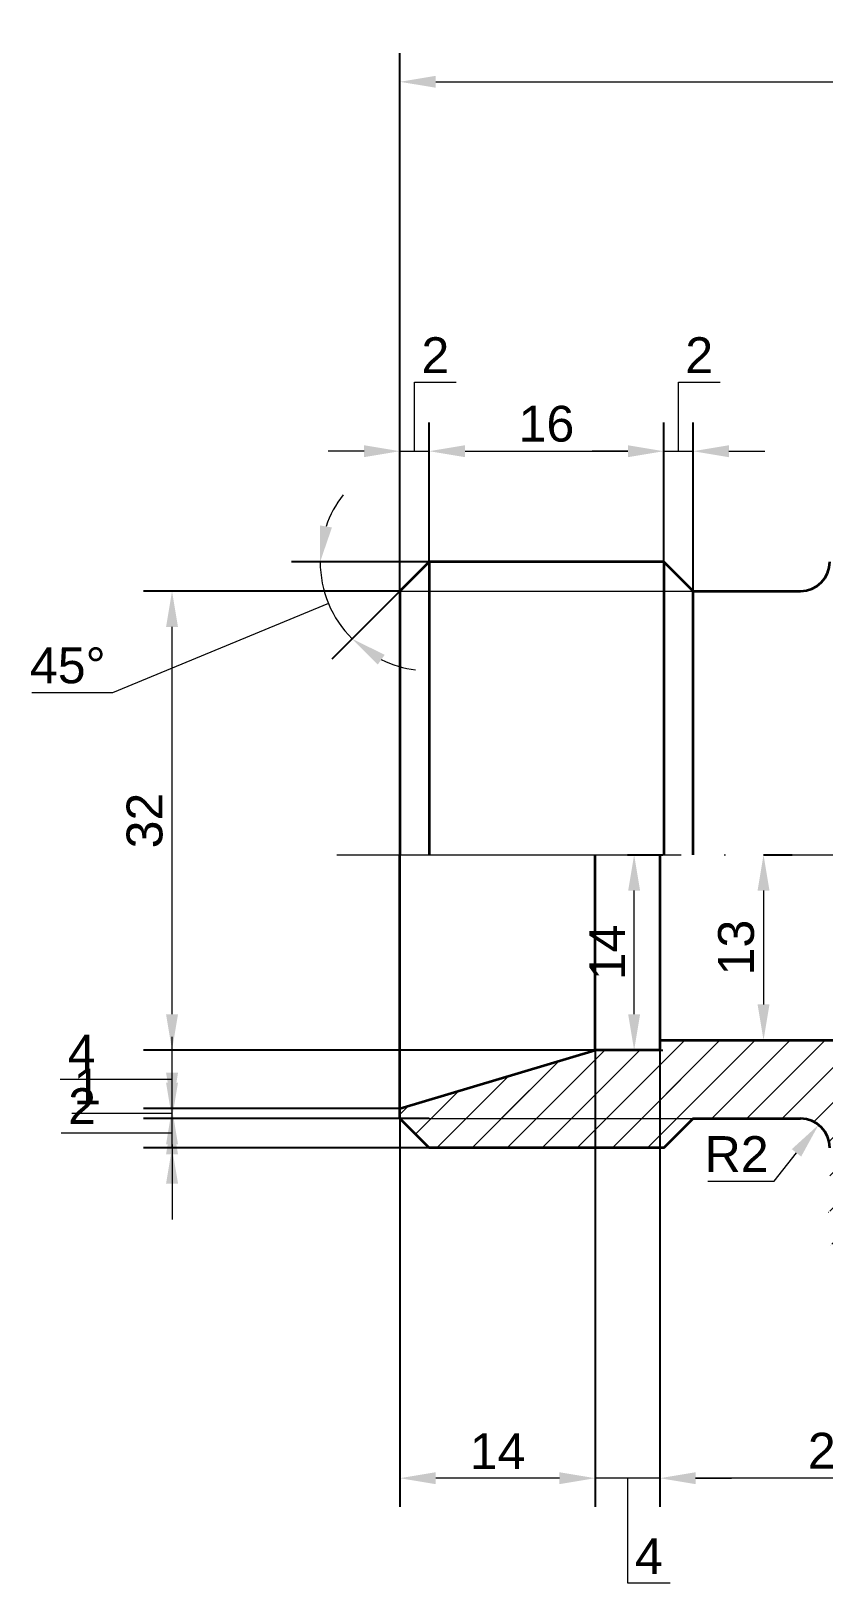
# Model space of a CAD drawing. Header units: millimetres. Extents: x 431 to 567, y 910 to 1018.
# Drawn here: x 430.8 to 486.1, y 909.7 to 1018 of the extents above; entities that cross this region are included whole.
import ezdxf

# ---------------------------------------------------------------- set-up
doc = ezdxf.new("R2010")
doc.units = ezdxf.units.MM
doc.linetypes.add('ACAD_ISO04W100', pattern=[30, 24, -3, 0, -3])
for name, color, linetype, lineweight in [('l. cienka', 7, 'Continuous', 15), ('l. gruba', 7, 'Continuous', 35), ('średnica', 7, 'ACAD_ISO04W100', 15)]:
    doc.layers.add(name, color=color, linetype=linetype, lineweight=lineweight)
doc.styles.get("Standard").update_dxf_attribs({"font": 'arial.ttf'})
doc.dimstyles.new('ISO-25', dxfattribs={"dimtxt": 2.5, "dimasz": 2.5, "dimexe": 2, "dimexo": 0, "dimtad": 1, "dimtoh": 1, "dimdec": 0, "dimzin": 9, "dimtxsty": 'Standard', "dimcen": 2.5, "dimadec": 0, "dimazin": 0, "dimtfac": 1, "dimtdec": 0, "dimtmove": 1, "dimatfit": 0, "dimfxl": 1, "dimlwd": 9, "dimarcsym": 0})
pattern_1 = [(45, (401.9540599663354, 824.1795343761587), (-1.224119390046095, 1.224119390046095), [])]

# ---------------------------------------------------------------- blocks, each defined once
blk = doc.blocks.new('*D1')
at = {"layer": 'Defpoints', "color": 0, "transparency": 16777216}
for p in [(458.5236655566767, 988.6567738748583), (456.4789810172667, 978.8939978581764), (458.5236655566767, 978.8939978581764)]:
    blk.add_point(p, dxfattribs=at)
at = {"layer": 'l. cienka', "color": 0, "lineweight": 9, "transparency": 16777216}
for p, q in [((457.5013232869717, 988.6567738748583), (457.5013232869717, 993.47950579846)), ((457.5013232869717, 993.47950579846), (460.4071895898367, 993.47950579846)), ((453.9789810172667, 988.6567738748583), (451.4789810172667, 988.6567738748583)), ((456.4789810172667, 988.6567738748583), (458.5236655566767, 988.6567738748583)), ((456.4789810172667, 988.6567738748583), (458.5236655566767, 988.6567738748583)), ((461.0236655566767, 988.6567738748583), (463.5236655566767, 988.6567738748583))]:
    blk.add_line(p, q, dxfattribs=at)
at = {"layer": 'l. cienka', "color": 0, "lineweight": -2, "transparency": 16777216}
for p, q in [((456.4789810172667, 978.8939978581764), (456.4789810172667, 990.6567738748583)), ((458.5236655566767, 978.8939978581764), (458.5236655566767, 990.6567738748583))]:
    blk.add_line(p, q, dxfattribs=at)
at = {"layer": 'l. cienka', "color": 0, "transparency": 16777216}
for points in [[(453.9789810172667, 989.073440541525), (453.9789810172667, 988.2401072081917), (456.4789810172667, 988.6567738748583)], [(461.0236655566767, 989.073440541525), (461.0236655566767, 988.2401072081917), (458.5236655566767, 988.6567738748583)]]:
    blk.add_solid(points, dxfattribs=at)
at = {"layer": 'l. cienka', "color": 0, "transparency": 16777216, "insert": (458.9542564384042, 995.3596217602608), "char_height": 2.5, "attachment_point": 5}
blk.add_mtext('2', dxfattribs=at)
blk = doc.blocks.new('*D2')
at = {"layer": 'Defpoints', "color": 0, "transparency": 16777216}
for p in [(474.8811418719561, 988.6567738748583), (474.8811418719561, 980.9386823975863), (458.5236655566767, 978.8939978581764)]:
    blk.add_point(p, dxfattribs=at)
at = {"layer": 'l. cienka', "color": 0, "lineweight": -2, "transparency": 16777216}
for p, q in [((458.5236655566767, 978.8939978581764), (458.5236655566767, 990.6567738748583)), ((474.8811418719561, 980.9386823975863), (474.8811418719561, 990.6567738748583))]:
    blk.add_line(p, q, dxfattribs=at)
at = {"layer": 'l. cienka', "color": 0, "lineweight": 9, "transparency": 16777216}
blk.add_line((461.0236655566767, 988.6567738748583), (472.3811418719561, 988.6567738748583), dxfattribs=at)
at = {"layer": 'l. cienka', "color": 0, "transparency": 16777216}
for points in [[(461.0236655566767, 989.073440541525), (461.0236655566767, 988.2401072081917), (458.5236655566767, 988.6567738748583)], [(472.3811418719561, 989.073440541525), (472.3811418719561, 988.2401072081917), (474.8811418719561, 988.6567738748583)]]:
    blk.add_solid(points, dxfattribs=at)
at = {"layer": 'l. cienka', "color": 0, "transparency": 16777216, "insert": (466.7024037143164, 990.5582063441626), "char_height": 2.5, "attachment_point": 5}
blk.add_mtext('16', dxfattribs=at)
blk = doc.blocks.new('*D3')
at = {"layer": 'Defpoints', "color": 0, "transparency": 16777216}
for p in [(476.925826411366, 988.6567738748583), (474.8811418719561, 980.9386823975863), (476.925826411366, 978.8968778826195)]:
    blk.add_point(p, dxfattribs=at)
at = {"layer": 'l. cienka', "color": 0, "lineweight": 9, "transparency": 16777216}
for p, q in [((475.903484141661, 988.6567738748583), (475.903484141661, 993.47950579846)), ((475.903484141661, 993.47950579846), (478.8093504445259, 993.47950579846)), ((472.3811418719561, 988.6567738748583), (469.8811418719561, 988.6567738748583)), ((474.8811418719561, 988.6567738748583), (476.925826411366, 988.6567738748583)), ((474.8811418719561, 988.6567738748583), (476.925826411366, 988.6567738748583)), ((479.425826411366, 988.6567738748583), (481.925826411366, 988.6567738748583))]:
    blk.add_line(p, q, dxfattribs=at)
at = {"layer": 'l. cienka', "color": 0, "lineweight": -2, "transparency": 16777216}
for p, q in [((474.8811418719561, 980.9386823975863), (474.8811418719561, 990.6567738748583)), ((476.925826411366, 978.8968778826195), (476.925826411366, 990.6567738748583))]:
    blk.add_line(p, q, dxfattribs=at)
at = {"layer": 'l. cienka', "color": 0, "transparency": 16777216}
for points in [[(472.3811418719561, 989.073440541525), (472.3811418719561, 988.2401072081917), (474.8811418719561, 988.6567738748583)], [(479.425826411366, 989.073440541525), (479.425826411366, 988.2401072081917), (476.925826411366, 988.6567738748583)]]:
    blk.add_solid(points, dxfattribs=at)
at = {"layer": 'l. cienka', "color": 0, "transparency": 16777216, "insert": (477.3564172930935, 995.3596217602608), "char_height": 2.5, "attachment_point": 5}
blk.add_mtext('2', dxfattribs=at)
blk = doc.blocks.new('*D7')
at = {"layer": 'Defpoints', "color": 0, "transparency": 16777216}
for p in [(540.9787688904831, 1014.440279682968), (456.4789810172667, 978.8939978581764), (540.9787688904831, 978.8939978581764)]:
    blk.add_point(p, dxfattribs=at)
at = {"layer": 'l. cienka', "color": 0, "lineweight": -2, "transparency": 16777216}
for p, q in [((456.4789810172667, 978.8939978581764), (456.4789810172667, 1016.440279682968)), ((540.9787688904831, 978.8939978581764), (540.9787688904831, 1016.440279682968))]:
    blk.add_line(p, q, dxfattribs=at)
at = {"layer": 'l. cienka', "color": 0, "lineweight": 9, "transparency": 16777216}
blk.add_line((458.9789810172667, 1014.440279682968), (538.4787688904831, 1014.440279682968), dxfattribs=at)
at = {"layer": 'l. cienka', "color": 0, "transparency": 16777216}
for points in [[(458.9789810172667, 1014.856946349635), (458.9789810172667, 1014.023613016301), (456.4789810172667, 1014.440279682968)], [(538.4787688904831, 1014.856946349635), (538.4787688904831, 1014.023613016301), (540.9787688904831, 1014.440279682968)]]:
    blk.add_solid(points, dxfattribs=at)
at = {"layer": 'l. cienka', "color": 0, "transparency": 16777216, "insert": (498.7288749538749, 1016.341712152272), "char_height": 2.5, "attachment_point": 5}
blk.add_mtext('84', dxfattribs=at)
blk = doc.blocks.new('*D12')
at = {"layer": 'Defpoints', "color": 0, "transparency": 16777216}
for p in [(474.6085172667014, 946.8606067407541), (499.1447317396205, 947.5421682538906), (474.6085172667014, 916.9782401473647)]:
    blk.add_point(p, dxfattribs=at)
at = {"layer": 'l. cienka', "color": 0, "lineweight": -2, "transparency": 16777216}
for p, q in [((474.6085172667014, 946.8606067407541), (474.6085172667014, 914.9782401473647)), ((499.1447317396205, 947.5421682538906), (499.1447317396205, 914.9782401473647))]:
    blk.add_line(p, q, dxfattribs=at)
at = {"layer": 'l. cienka', "color": 0, "lineweight": 9, "transparency": 16777216}
blk.add_line((496.6447317396205, 916.9782401473647), (477.1085172667014, 916.9782401473647), dxfattribs=at)
at = {"layer": 'l. cienka', "color": 0, "transparency": 16777216}
for points in [[(477.1085172667014, 917.3949068140313), (477.1085172667014, 916.561573480698), (474.6085172667014, 916.9782401473647)], [(496.6447317396205, 917.3949068140313), (496.6447317396205, 916.561573480698), (499.1447317396205, 916.9782401473647)]]:
    blk.add_solid(points, dxfattribs=at)
at = {"layer": 'l. cienka', "color": 0, "transparency": 16777216, "insert": (486.8766245031609, 918.8796726166689), "char_height": 2.5, "attachment_point": 5}
blk.add_mtext('25', dxfattribs=at)
blk = doc.blocks.new('*D13')
at = {"layer": 'Defpoints', "color": 0, "transparency": 16777216}
for p in [(470.1102112799996, 946.8606067407541), (474.6085172667014, 946.8606067407541), (470.1102112799996, 916.9782401473647)]:
    blk.add_point(p, dxfattribs=at)
at = {"layer": 'l. cienka', "color": 0, "lineweight": -2, "transparency": 16777216}
for p, q in [((470.1102112799996, 946.8606067407541), (470.1102112799996, 914.9782401473647)), ((474.6085172667014, 946.8606067407541), (474.6085172667014, 914.9782401473647))]:
    blk.add_line(p, q, dxfattribs=at)
at = {"layer": 'l. cienka', "color": 0, "lineweight": 9, "transparency": 16777216}
for p, q in [((467.6102112799996, 916.9782401473647), (465.1102112799996, 916.9782401473647)), ((474.6085172667014, 916.9782401473647), (470.1102112799996, 916.9782401473647)), ((474.6085172667014, 916.9782401473647), (470.1102112799996, 916.9782401473647)), ((472.3593642733505, 916.9782401473647), (472.3593642733505, 909.6657401473647)), ((477.1085172667014, 916.9782401473647), (479.6085172667014, 916.9782401473647)), ((472.3593642733505, 909.6657401473647), (475.3385593620271, 909.6657401473647))]:
    blk.add_line(p, q, dxfattribs=at)
at = {"layer": 'l. cienka', "color": 0, "transparency": 16777216}
for points in [[(467.6102112799996, 917.3949068140313), (467.6102112799996, 916.561573480698), (470.1102112799996, 916.9782401473647)], [(477.1085172667014, 917.3949068140313), (477.1085172667014, 916.561573480698), (474.6085172667014, 916.9782401473647)]]:
    blk.add_solid(points, dxfattribs=at)
at = {"layer": 'l. cienka', "color": 0, "transparency": 16777216, "insert": (473.8489618176888, 911.5407401473647), "char_height": 2.5, "attachment_point": 5}
blk.add_mtext('4', dxfattribs=at)
blk = doc.blocks.new('*D14')
at = {"layer": 'Defpoints', "color": 0, "transparency": 16777216}
for p in [(470.1102112799996, 946.8606067407541), (456.4789810172667, 942.771237661934), (456.4789810172667, 916.9782401473647)]:
    blk.add_point(p, dxfattribs=at)
at = {"layer": 'l. cienka', "color": 0, "lineweight": -2, "transparency": 16777216}
for p, q in [((470.1102112799996, 946.8606067407541), (470.1102112799996, 914.9782401473647)), ((456.4789810172667, 942.771237661934), (456.4789810172667, 914.9782401473647))]:
    blk.add_line(p, q, dxfattribs=at)
at = {"layer": 'l. cienka', "color": 0, "lineweight": 9, "transparency": 16777216}
blk.add_line((467.6102112799996, 916.9782401473647), (458.9789810172667, 916.9782401473647), dxfattribs=at)
at = {"layer": 'l. cienka', "color": 0, "transparency": 16777216}
for points in [[(458.9789810172667, 917.3949068140313), (458.9789810172667, 916.561573480698), (456.4789810172667, 916.9782401473647)], [(467.6102112799996, 917.3949068140313), (467.6102112799996, 916.561573480698), (470.1102112799996, 916.9782401473647)]]:
    blk.add_solid(points, dxfattribs=at)
at = {"layer": 'l. cienka', "color": 0, "transparency": 16777216, "insert": (463.2945961486332, 918.8583561091655), "char_height": 2.5, "attachment_point": 5}
blk.add_mtext('14', dxfattribs=at)
blk = doc.blocks.new('*D18')
at = {"layer": 'Defpoints', "color": 0, "transparency": 16777216}
for p in [(481.8432013762388, 960.4918370034873), (481.8432013762388, 947.5421682538911), (481.8432013762417, 947.5421682538911)]:
    blk.add_point(p, dxfattribs=at)
at = {"layer": 'l. cienka', "color": 0, "lineweight": -2, "transparency": 16777216}
for p, q in [((481.8432013762388, 960.4918370034873), (483.8432013762417, 960.4918370034873)), ((481.8432013762388, 947.5421682538911), (483.8432013762417, 947.5421682538911))]:
    blk.add_line(p, q, dxfattribs=at)
at = {"layer": 'l. cienka', "color": 0, "lineweight": 9, "transparency": 16777216}
blk.add_line((481.8432013762417, 957.9918370034873), (481.8432013762417, 950.0421682538911), dxfattribs=at)
at = {"layer": 'l. cienka', "color": 0, "transparency": 16777216}
for points in [[(481.426534709575, 957.9918370034873), (482.2598680429084, 957.9918370034873), (481.8432013762417, 960.4918370034873)], [(481.426534709575, 950.0421682538911), (482.2598680429084, 950.0421682538911), (481.8432013762417, 947.5421682538911)]]:
    blk.add_solid(points, dxfattribs=at)
at = {"layer": 'l. cienka', "color": 0, "transparency": 16777216, "insert": (479.9409162466375, 954.0170026286888), "char_height": 2.5, "attachment_point": 5, "rotation": 90}
blk.add_mtext('13', dxfattribs=at)
blk = doc.blocks.new('*D20')
at = {"layer": 'Defpoints', "color": 0, "transparency": 16777216}
for p in [(485.6876884021294, 941.6487558643848), (484.4230030558696, 940.0421115849454)]:
    blk.add_point(p, dxfattribs=at)
at = {"layer": 'l. cienka', "color": 0, "lineweight": 9, "transparency": 16777216}
for p, q in [((482.595071125762, 937.7199241828396), (484.1413797639457, 939.6843400236122)), ((477.9642730357211, 937.7199241828396), (482.595071125762, 937.7199241828396))]:
    blk.add_line(p, q, dxfattribs=at)
at = {"layer": 'l. cienka', "color": 0, "transparency": 16777216}
blk.add_solid([(483.8139771238169, 939.9420581299762), (484.4687824040744, 939.4266219172483), (485.6876884021294, 941.6487558643848)], dxfattribs=at)
at = {"layer": 'l. cienka', "color": 0, "transparency": 16777216, "insert": (479.9671720807416, 939.6000401446404), "char_height": 2.5, "attachment_point": 5}
blk.add_mtext('R2', dxfattribs=at)
blk = doc.blocks.new('*D22')
at = {"layer": 'Defpoints', "color": 0, "transparency": 16777216}
for p in [(458.5236655566769, 980.9386823975863), (458.5236655566769, 980.9386823975863), (474.8811418719561, 980.9386823975864), (456.4789810172667, 978.8939978581766), (451.937874693315, 977.1363742697981)]:
    blk.add_point(p, dxfattribs=at)
at = {"layer": 'l. cienka', "color": 0, "lineweight": -2, "transparency": 16777216}
for p, q in [((458.5236655566769, 980.9386823975863), (448.9190493011, 980.9386823975863)), ((456.4789810172667, 978.8939978581766), (451.7321762716635, 974.1471931125736))]:
    blk.add_line(p, q, dxfattribs=at)
at = {"layer": 'l. cienka', "color": 0, "lineweight": 9, "transparency": 16777216}
for p, q in [((451.4979162455466, 978.028521747083), (436.4428437216432, 971.792506525172)), ((436.4428437216432, 971.792506525172), (430.8127277598423, 971.7925065251719))]:
    blk.add_line(p, q, dxfattribs=at)
for start, end in [(142.1565532476147, 161.0782766238073), (180, 224.9999999999971), (243.9217233761898, 262.8434467523824)]:
    blk.add_arc((458.5236655566769, 980.9386823975863), 7.604616255576878, start, end, dxfattribs=at)
at = {"layer": 'l. cienka', "color": 0, "transparency": 16777216}
for points in [[(451.7409831233477, 983.3361885817194), (450.9189846948586, 983.4731667843871), (450.9190493011, 980.9386823975863)], [(454.9384952472435, 973.769209894717), (455.4228776941717, 974.4473087736073), (453.1463898340367, 975.5614066749467)]]:
    blk.add_solid(points, dxfattribs=at)
at = {"layer": 'l. cienka', "color": 0, "transparency": 16777216, "insert": (433.3152857407427, 973.6888230326753), "char_height": 2.5, "attachment_point": 5}
blk.add_mtext('45°', dxfattribs=at)
blk = doc.blocks.new('*D25')
at = {"layer": 'Defpoints', "color": 0, "transparency": 16777216}
for p in [(440.587429643622, 942.0893881463537), (458.523665556677, 942.0893881463537), (458.523665556677, 940.044991609388)]:
    blk.add_point(p, dxfattribs=at)
at = {"layer": 'l. cienka', "color": 0, "lineweight": 9, "transparency": 16777216}
for p, q in [((440.587429643622, 944.5893881463537), (440.587429643622, 947.0893881463537)), ((440.587429643622, 940.044991609388), (440.587429643622, 942.0893881463537)), ((440.587429643622, 940.044991609388), (440.587429643622, 942.0893881463537)), ((435.7646977200204, 941.0671898778709), (432.8588314171555, 941.0671898778709)), ((440.587429643622, 941.0671898778709), (435.7646977200204, 941.0671898778709)), ((440.587429643622, 937.544991609388), (440.587429643622, 935.044991609388))]:
    blk.add_line(p, q, dxfattribs=at)
at = {"layer": 'l. cienka', "color": 0, "lineweight": -2, "transparency": 16777216}
for p, q in [((458.523665556677, 942.0893881463537), (438.587429643622, 942.0893881463537)), ((458.523665556677, 940.044991609388), (438.587429643622, 940.044991609388))]:
    blk.add_line(p, q, dxfattribs=at)
at = {"layer": 'l. cienka', "color": 0, "transparency": 16777216}
for points in [[(440.1707629769554, 944.5893881463537), (441.0040963102887, 944.5893881463537), (440.587429643622, 942.0893881463537)], [(440.1707629769554, 937.544991609388), (441.0040963102887, 937.544991609388), (440.587429643622, 940.044991609388)]]:
    blk.add_solid(points, dxfattribs=at)
at = {"layer": 'l. cienka', "color": 0, "transparency": 16777216, "insert": (434.3117645685881, 942.9473058396713), "char_height": 2.5, "attachment_point": 5}
blk.add_mtext('2', dxfattribs=at)
blk = doc.blocks.new('*D26')
at = {"layer": 'Defpoints', "color": 0, "transparency": 16777216}
for p in [(440.5874296436223, 942.7712376619345), (456.478981017267, 942.7712376619345), (458.523665556677, 942.0893881463537)]:
    blk.add_point(p, dxfattribs=at)
at = {"layer": 'l. cienka', "color": 0, "lineweight": 9, "transparency": 16777216}
for p, q in [((440.5874296436223, 945.2712376619345), (440.5874296436223, 947.7712376619345)), ((435.7646977200206, 942.4303129041441), (433.5938245958733, 942.4303129041441)), ((440.5874296436223, 942.4303129041441), (435.7646977200206, 942.4303129041441)), ((440.5874296436223, 942.0893881463537), (440.5874296436223, 942.7712376619345)), ((440.5874296436223, 942.0893881463537), (440.5874296436223, 942.7712376619345)), ((440.5874296436223, 939.5893881463537), (440.5874296436223, 937.0893881463537))]:
    blk.add_line(p, q, dxfattribs=at)
at = {"layer": 'l. cienka', "color": 0, "lineweight": -2, "transparency": 16777216}
for p, q in [((456.478981017267, 942.7712376619345), (438.5874296436223, 942.7712376619345)), ((458.523665556677, 942.0893881463537), (438.5874296436223, 942.0893881463537))]:
    blk.add_line(p, q, dxfattribs=at)
at = {"layer": 'l. cienka', "color": 0, "transparency": 16777216}
for points in [[(440.1707629769556, 945.2712376619345), (441.004096310289, 945.2712376619345), (440.5874296436223, 942.7712376619345)], [(440.1707629769556, 939.5893881463537), (441.004096310289, 939.5893881463537), (440.5874296436223, 942.0893881463537)]]:
    blk.add_solid(points, dxfattribs=at)
at = {"layer": 'l. cienka', "color": 0, "transparency": 16777216, "insert": (434.6792611579472, 944.3104288659446), "char_height": 2.5, "attachment_point": 5}
blk.add_mtext('1', dxfattribs=at)
blk = doc.blocks.new('*D27')
at = {"layer": 'Defpoints', "color": 0, "transparency": 16777216}
for p in [(440.5874296436225, 946.8606067407545), (470.1102112799998, 946.8606067407545), (456.478981017267, 942.7712376619345)]:
    blk.add_point(p, dxfattribs=at)
at = {"layer": 'l. cienka', "color": 0, "lineweight": 9, "transparency": 16777216}
for p, q in [((440.5874296436225, 949.3606067407545), (440.5874296436225, 951.8606067407545)), ((440.5874296436225, 942.7712376619345), (440.5874296436225, 946.8606067407545)), ((440.5874296436225, 942.7712376619345), (440.5874296436225, 946.8606067407545)), ((435.7749296436225, 944.8159222013445), (432.7957345549459, 944.8159222013445)), ((440.5874296436225, 944.8159222013445), (435.7749296436225, 944.8159222013445)), ((440.5874296436225, 940.2712376619345), (440.5874296436225, 937.7712376619345))]:
    blk.add_line(p, q, dxfattribs=at)
at = {"layer": 'l. cienka', "color": 0, "lineweight": -2, "transparency": 16777216}
for p, q in [((470.1102112799998, 946.8606067407545), (438.5874296436225, 946.8606067407545)), ((456.478981017267, 942.7712376619345), (438.5874296436225, 942.7712376619345))]:
    blk.add_line(p, q, dxfattribs=at)
at = {"layer": 'l. cienka', "color": 0, "transparency": 16777216}
for points in [[(440.1707629769558, 949.3606067407545), (441.0040963102892, 949.3606067407545), (440.5874296436225, 946.8606067407545)], [(440.1707629769558, 940.2712376619345), (441.0040963102892, 940.2712376619345), (440.5874296436225, 942.7712376619345)]]:
    blk.add_solid(points, dxfattribs=at)
at = {"layer": 'l. cienka', "color": 0, "transparency": 16777216, "insert": (434.2853320992843, 946.6909222013442), "char_height": 2.5, "attachment_point": 5}
blk.add_mtext('4', dxfattribs=at)
blk = doc.blocks.new('*D28')
at = {"layer": 'Defpoints', "color": 0, "transparency": 16777216}
for p in [(440.5874296436227, 978.8939978581768), (456.478981017267, 978.8939978581768), (470.1102112799998, 946.8606067407545)]:
    blk.add_point(p, dxfattribs=at)
at = {"layer": 'l. cienka', "color": 0, "lineweight": -2, "transparency": 16777216}
for p, q in [((456.478981017267, 978.8939978581768), (438.5874296436227, 978.8939978581768)), ((470.1102112799998, 946.8606067407545), (438.5874296436227, 946.8606067407545))]:
    blk.add_line(p, q, dxfattribs=at)
at = {"layer": 'l. cienka', "color": 0, "lineweight": 9, "transparency": 16777216}
blk.add_line((440.5874296436227, 949.3606067407545), (440.5874296436227, 976.3939978581768), dxfattribs=at)
at = {"layer": 'l. cienka', "color": 0, "transparency": 16777216}
for points in [[(440.170762976956, 976.3939978581768), (441.0040963102894, 976.3939978581768), (440.5874296436227, 978.8939978581768)], [(440.170762976956, 949.3606067407545), (441.0040963102894, 949.3606067407545), (440.5874296436227, 946.8606067407545)]]:
    blk.add_solid(points, dxfattribs=at)
at = {"layer": 'l. cienka', "color": 0, "transparency": 16777216, "insert": (438.6851445140185, 962.8773022994653), "char_height": 2.5, "attachment_point": 5, "rotation": 90}
blk.add_mtext('32', dxfattribs=at)
blk = doc.blocks.new('*D29')
at = {"layer": 'Defpoints', "color": 0, "transparency": 16777216}
for p in [(472.3593642733507, 960.4918370034873), (472.8184905108731, 960.4918370034873), (472.3593642733507, 946.8606067407545)]:
    blk.add_point(p, dxfattribs=at)
at = {"layer": 'l. cienka', "color": 0, "lineweight": -2, "transparency": 16777216}
for p, q in [((472.3593642733507, 960.4918370034873), (474.8184905108731, 960.4918370034873)), ((472.3593642733507, 946.8606067407545), (474.8184905108731, 946.8606067407545))]:
    blk.add_line(p, q, dxfattribs=at)
at = {"layer": 'l. cienka', "color": 0, "lineweight": 9, "transparency": 16777216}
blk.add_line((472.8184905108731, 949.3606067407545), (472.8184905108731, 957.9918370034873), dxfattribs=at)
at = {"layer": 'l. cienka', "color": 0, "transparency": 16777216}
for points in [[(472.4018238442064, 957.9918370034873), (473.2351571775397, 957.9918370034873), (472.8184905108731, 960.4918370034873)], [(472.4018238442064, 949.3606067407545), (473.2351571775397, 949.3606067407545), (472.8184905108731, 946.8606067407545)]]:
    blk.add_solid(points, dxfattribs=at)
at = {"layer": 'l. cienka', "color": 0, "transparency": 16777216, "insert": (470.9383745490724, 953.6762218721205), "char_height": 2.5, "attachment_point": 5, "rotation": 90}
blk.add_mtext('14', dxfattribs=at)

msp = doc.modelspace()

# ---------------------------------------------------------------- hatches: boundary and pattern name
at = {"layer": 'l. cienka'}
h = msp.add_hatch(dxfattribs=at)
h.set_pattern_fill('ANSI31', color=256, scale=0.545249210509313)
h.set_pattern_definition(pattern_1)
edge = h.paths.add_edge_path()
edge.add_line((474.6085172667014, 947.5421682538906), (474.6085172667014, 946.860606740754))
edge.add_line((474.6085172667014, 946.8606067407541), (470.1102112799996, 946.8606067407541))
edge.add_line((470.1102112799996, 946.8606067407541), (456.4789810172667, 942.7712376619343))
edge.add_line((456.4789810172667, 942.771237661934), (456.4789810172667, 942.0896761487974))
edge.add_line((456.4789810172667, 942.0896761487975), (458.5236655566766, 940.0449916093876))
edge.add_line((458.5236655566767, 940.0449916093876), (474.8811418719562, 940.0449916093876))
edge.add_line((474.8811418719561, 940.0449916093876), (476.925826411366, 942.0896761487975))
edge.add_line((476.925826411366, 942.0896761487975), (476.925826411366, 942.0867961243542))
edge.add_line((476.925826411366, 942.0867961243544), (486.467687595279, 942.0867961243544))
edge.add_line((486.467687595279, 942.0867961243544), (486.467687595279, 935.508824660656))
edge.add_spline(control_points=[(486.467687595279, 935.5088246606567), (486.5062836697932, 932.474641527376), (487.2316100558369, 929.4442014370152), (487.9569364418804, 926.4137613466548)], knot_values=[74.12569773068891, 74.12569773068891, 74.12569773068891, 74.12569773069698, 141.7364955081307, 141.7364955081307, 141.7364955081307, 141.7364955081307], degree=3, periodic=0)
edge.add_line((487.9569364418804, 926.4137613466548), (509.5146532215964, 926.4137613466548))
edge.add_spline(control_points=[(509.5146532215965, 926.4137613466548), (510.2399796076401, 929.444201437015), (510.9653059936835, 932.4746415273751), (511.003902068198, 935.5088246606551)], knot_values=[74.12569773069697, 74.12569773069697, 74.12569773069697, 74.12569773069697, 141.736495508123, 141.736495508123, 141.736495508123, 141.7364955081307], degree=3, periodic=0)
edge.add_line((511.003902068198, 935.5088246606558), (511.003902068198, 942.0892240267012))
edge.add_line((511.003902068198, 942.089224026701), (520.5319234963839, 942.089224026701))
edge.add_line((520.5319234963839, 942.089224026701), (520.5319234963839, 942.0896761487975))
edge.add_line((520.5319234963839, 942.0896761487977), (522.5766080357938, 940.0449916093878))
edge.add_line((522.5766080357938, 940.0449916093876), (538.9340843510732, 940.0449916093876))
edge.add_line((538.9340843510732, 940.0449916093876), (540.9787688904831, 942.0896761487975))
edge.add_line((540.9787688904831, 942.0896761487975), (540.9787688904831, 942.7712376619342))
edge.add_line((540.9787688904831, 942.771237661934), (527.329899283386, 946.8606067407538))
edge.add_line((527.329899283386, 946.8606067407541), (522.8315932966842, 946.8606067407541))
edge.add_line((522.8315932966842, 946.8606067407541), (522.8315932966842, 948.5645105235957))
edge.add_line((522.8315932966842, 948.5645105235956), (500.9154804934748, 948.5645105235956))
edge.add_line((500.9154804934748, 948.5645105235956), (499.1447317396205, 947.5421682538906))
edge.add_line((499.1447317396205, 947.5421682538906), (474.6085172667014, 947.5421682538906))
h = msp.add_hatch(dxfattribs=at)
h.set_pattern_fill('ANSI31', color=256, scale=0.545249210509313)
h.set_pattern_definition(pattern_1)
edge = h.paths.add_edge_path()
edge.add_line((486.467687595279, 940.0421115849445), (486.467687595279, 935.5088246606564))
edge.add_spline(control_points=[(486.4676875952791, 935.5088246606555), (486.5062836697934, 932.4746415273753), (487.231610055837, 929.444201437015), (487.9569364418804, 926.4137613466548)], knot_values=[74.12569773069698, 74.12569773070267, 74.12569773070267, 74.12569773070267, 141.7364955081307, 141.7364955081307, 141.7364955081307, 141.7364955081307], degree=3, periodic=0)
edge.add_line((487.9569364418804, 926.4137613466548), (509.5146532215965, 926.4137613466548))
edge.add_spline(control_points=[(509.5146532215965, 926.4137613466548), (510.2399796076398, 929.4442014370138), (510.9653059936831, 932.4746415273729), (511.003902068198, 935.5088246606521)], knot_values=[74.12569773069697, 74.12569773069697, 74.12569773069697, 74.12569773069697, 141.7364955080999, 141.7364955080999, 141.7364955080999, 141.7364955081307], degree=3, periodic=0)
edge.add_line((511.003902068198, 935.5088246606521), (511.0039020681981, 940.0445394872911))
edge.add_arc((513.0485866076081, 940.0445394872911), 2.044684539409928, 90, 180, ccw=False)
edge.add_line((513.0485866076081, 942.089224026701), (520.5319234963839, 942.089224026701))
edge.add_line((520.5319234963839, 942.089224026701), (520.5319234963839, 942.0896761487977))
edge.add_line((520.5319234963839, 942.0896761487977), (540.9787688904831, 942.0896761487975))
edge.add_line((540.9787688904831, 942.0896761487975), (540.9787688904831, 942.771237661934))
edge.add_line((540.9787688904831, 942.771237661934), (527.329899283386, 946.8606067407541))
edge.add_line((527.329899283386, 946.8606067407541), (522.8315932966842, 946.8606067407541))
edge.add_line((522.8315932966842, 946.8606067407541), (522.8315932966842, 948.5645105235956))
edge.add_line((522.8315932966842, 948.5645105235956), (500.9154804934748, 948.5645105235956))
edge.add_line((500.9154804934748, 948.5645105235956), (499.1447317396205, 947.5421682538906))
edge.add_line((499.1447317396205, 947.5421682538906), (474.6085172667014, 947.5421682538906))
edge.add_line((474.6085172667014, 947.5421682538906), (474.6085172667014, 946.8606067407541))
edge.add_line((474.6085172667014, 946.8606067407541), (470.1102112799996, 946.8606067407541))
edge.add_line((470.1102112799996, 946.8606067407541), (456.4789810172667, 942.771237661934))
edge.add_line((456.4789810172667, 942.771237661934), (456.4789810172667, 942.0896761487975))
edge.add_line((456.4789810172667, 942.0896761487975), (476.9229467925293, 942.0867965299608))
edge.add_line((476.9229467925293, 942.0867965299608), (476.925826411366, 942.0896761487975))
edge.add_line((476.925826411366, 942.0896761487975), (476.925826411366, 942.0867961243544))
edge.add_line((476.925826411366, 942.0867961243544), (484.423003055869, 942.0867961243544))
edge.add_arc((484.423003055869, 940.0421115849445), 2.044684539409928, 0, 90, ccw=False)

# ---------------------------------------------------------------- linework, layer by layer
for p, q in [((456.4789810172667, 978.8939978581764), (476.925826411366, 978.8939978581764)), ((456.4789810172667, 942.0896761487975), (476.925826411366, 942.0867961243544))]:
    msp.add_line(p, q, dxfattribs=at)
at = {"layer": 'l. gruba'}
for p, q in [((458.5236655566767, 980.9386823975863), (458.5236655566767, 960.4918370034868)), ((474.8811418719561, 980.9386823975863), (474.8811418719561, 960.4918370034868)), ((470.1102112799996, 946.8606067407541), (470.1102112799996, 960.4918370034868)), ((474.6085172667014, 960.4918370034868), (474.6085172667014, 946.8606067407541)), ((456.4789810172667, 942.771237661934), (470.1102112799996, 946.8606067407541)), ((474.6085172667014, 946.8606067407541), (470.1102112799996, 946.8606067407541)), ((474.6085172667014, 947.5421682538906), (499.1447317396205, 947.5421682538906))]:
    msp.add_line(p, q, dxfattribs=at)
for points in [[(476.925826411366, 960.4918370034868), (476.925826411366, 978.8939978581764), (474.8811418719561, 980.9386823975863), (458.5236655566767, 980.9386823975863), (456.4789810172667, 978.8939978581764), (456.4789810172667, 960.4918370034868)], [(476.925826411366, 960.4918370034868), (476.925826411366, 978.8968778826195), (484.423003055869, 978.8968778826195)], [(476.925826411366, 942.0896761487975), (474.8811418719561, 940.0449916093876), (458.5236655566767, 940.0449916093876), (456.4789810172667, 942.0896761487975), (456.4789810172667, 960.4918370034868)], [(476.925826411366, 942.0896761487975), (476.925826411366, 942.0867961243544), (484.423003055869, 942.0867961243544)]]:
    msp.add_lwpolyline(points, dxfattribs=at)
for centre, radius, start, end in [((484.423003055869, 980.9415624220294), 2.044684539409917, 270, 0), ((484.423003055869, 940.0421115849445), 2.044684539409931, 0, 90)]:
    msp.add_arc(centre, radius, start, end, dxfattribs=at)
at = {"layer": 'średnica'}
msp.add_line((452.0913499778015, 960.4918370034868), (545.184204482934, 960.4918370034868), dxfattribs=at)

# ---------------------------------------------------------------- dimensions: what is measured, and where the dimension line sits
at = {"layer": 'l. cienka'}
dim = msp.add_linear_dim(base=(540.9787688904831, 1014.440279682968), p1=(456.4789810172667, 978.8939978581764), p2=(540.9787688904831, 978.8939978581764), dimstyle='ISO-25', override={"dimtmove": 0}, dxfattribs=at)
dim.commit()
dim.dimension.update_dxf_attribs({"geometry": '*D7', "text_midpoint": (498.7288749538749, 1014.440279682968), "dimtype": 160})
for base, p1, p2, picture, middle in [((458.5236655566767, 988.6567738748583), (456.4789810172667, 978.8939978581764), (458.5236655566767, 978.8939978581764), '*D1', (458.1263232869717, 995.3596217602608)), ((476.925826411366, 988.6567738748583), (474.8811418719561, 980.9386823975863), (476.925826411366, 978.8968778826195), '*D3', (476.528484141661, 995.3596217602608)), ((474.8811418719561, 988.6567738748583), (458.5236655566767, 978.8939978581764), (474.8811418719561, 980.9386823975863), '*D2', (466.7024037143164, 990.5582063441626)), ((456.4789810172667, 916.9782401473647), (470.1102112799996, 946.8606067407541), (456.4789810172667, 942.771237661934), '*D14', (463.2945961486332, 918.8583561091655)), ((470.1102112799996, 916.9782401473647), (474.6085172667014, 946.8606067407541), (470.1102112799996, 946.8606067407541), '*D13', (472.9843642733505, 911.5407401473647)), ((474.6085172667014, 916.9782401473647), (499.1447317396205, 947.5421682538906), (474.6085172667014, 946.8606067407541), '*D12', (486.8766245031609, 918.8796726166689))]:
    dim = msp.add_linear_dim(base=base, p1=p1, p2=p2, dimstyle='ISO-25', dxfattribs=at)
    dim.commit()
    dim.dimension.update_dxf_attribs({"geometry": picture, "text_midpoint": middle})
dim = msp.add_angular_dim_2l(base=(451.937874693315, 977.1363742697981), line1=((474.8811418719561, 980.9386823975863), (458.5236655566767, 980.9386823975863)), line2=((458.5236655566767, 980.9386823975863), (456.4789810172667, 978.8939978581764)), dimstyle='ISO-25', dxfattribs=at)
dim.commit()
dim.dimension.update_dxf_attribs({"geometry": '*D22', "text_midpoint": (433.3152857407428, 973.6888230326751)})
for base, p1, p2, picture, middle in [((440.5874296436227, 978.8939978581768), (470.1102112799996, 946.8606067407541), (456.4789810172667, 978.8939978581764), '*D28', (438.6851445140185, 962.8773022994653)), ((472.8184905108731, 960.4918370034873), (472.3593642733505, 946.8606067407541), (472.3593642733505, 960.4918370034868), '*D29', (470.9383745490724, 953.6762218721205)), ((481.8432013762417, 947.5421682538911), (481.8432013762385, 960.4918370034868), (481.8432013762385, 947.5421682538906), '*D18', (479.9409162466375, 954.0170026286888)), ((440.5874296436225, 946.8606067407545), (456.4789810172667, 942.771237661934), (470.1102112799996, 946.8606067407541), '*D27', (435.1499296436227, 946.6909222013442)), ((440.5874296436223, 942.7712376619345), (458.5236655566767, 942.0893881463533), (456.4789810172667, 942.771237661934), '*D26', (435.1396977200208, 944.3104288659446)), ((440.587429643622, 942.0893881463537), (458.5236655566767, 940.0449916093876), (458.5236655566767, 942.0893881463533), '*D25', (435.1396977200206, 942.9473058396713))]:
    dim = msp.add_linear_dim(base=base, p1=p1, p2=p2, angle=90, dimstyle='ISO-25', dxfattribs=at)
    dim.commit()
    dim.dimension.update_dxf_attribs({"geometry": picture, "text_midpoint": middle})
dim = msp.add_radius_dim(center=(484.4230030558696, 940.0421115849454), mpoint=(485.6876884021294, 941.6487558643848), dimstyle='ISO-25', dxfattribs=at)
dim.commit()
dim.dimension.update_dxf_attribs({"geometry": '*D20', "text_midpoint": (482.595071125762, 937.7199241828396), "dimtype": 164})

doc.saveas('drawing.dxf')
